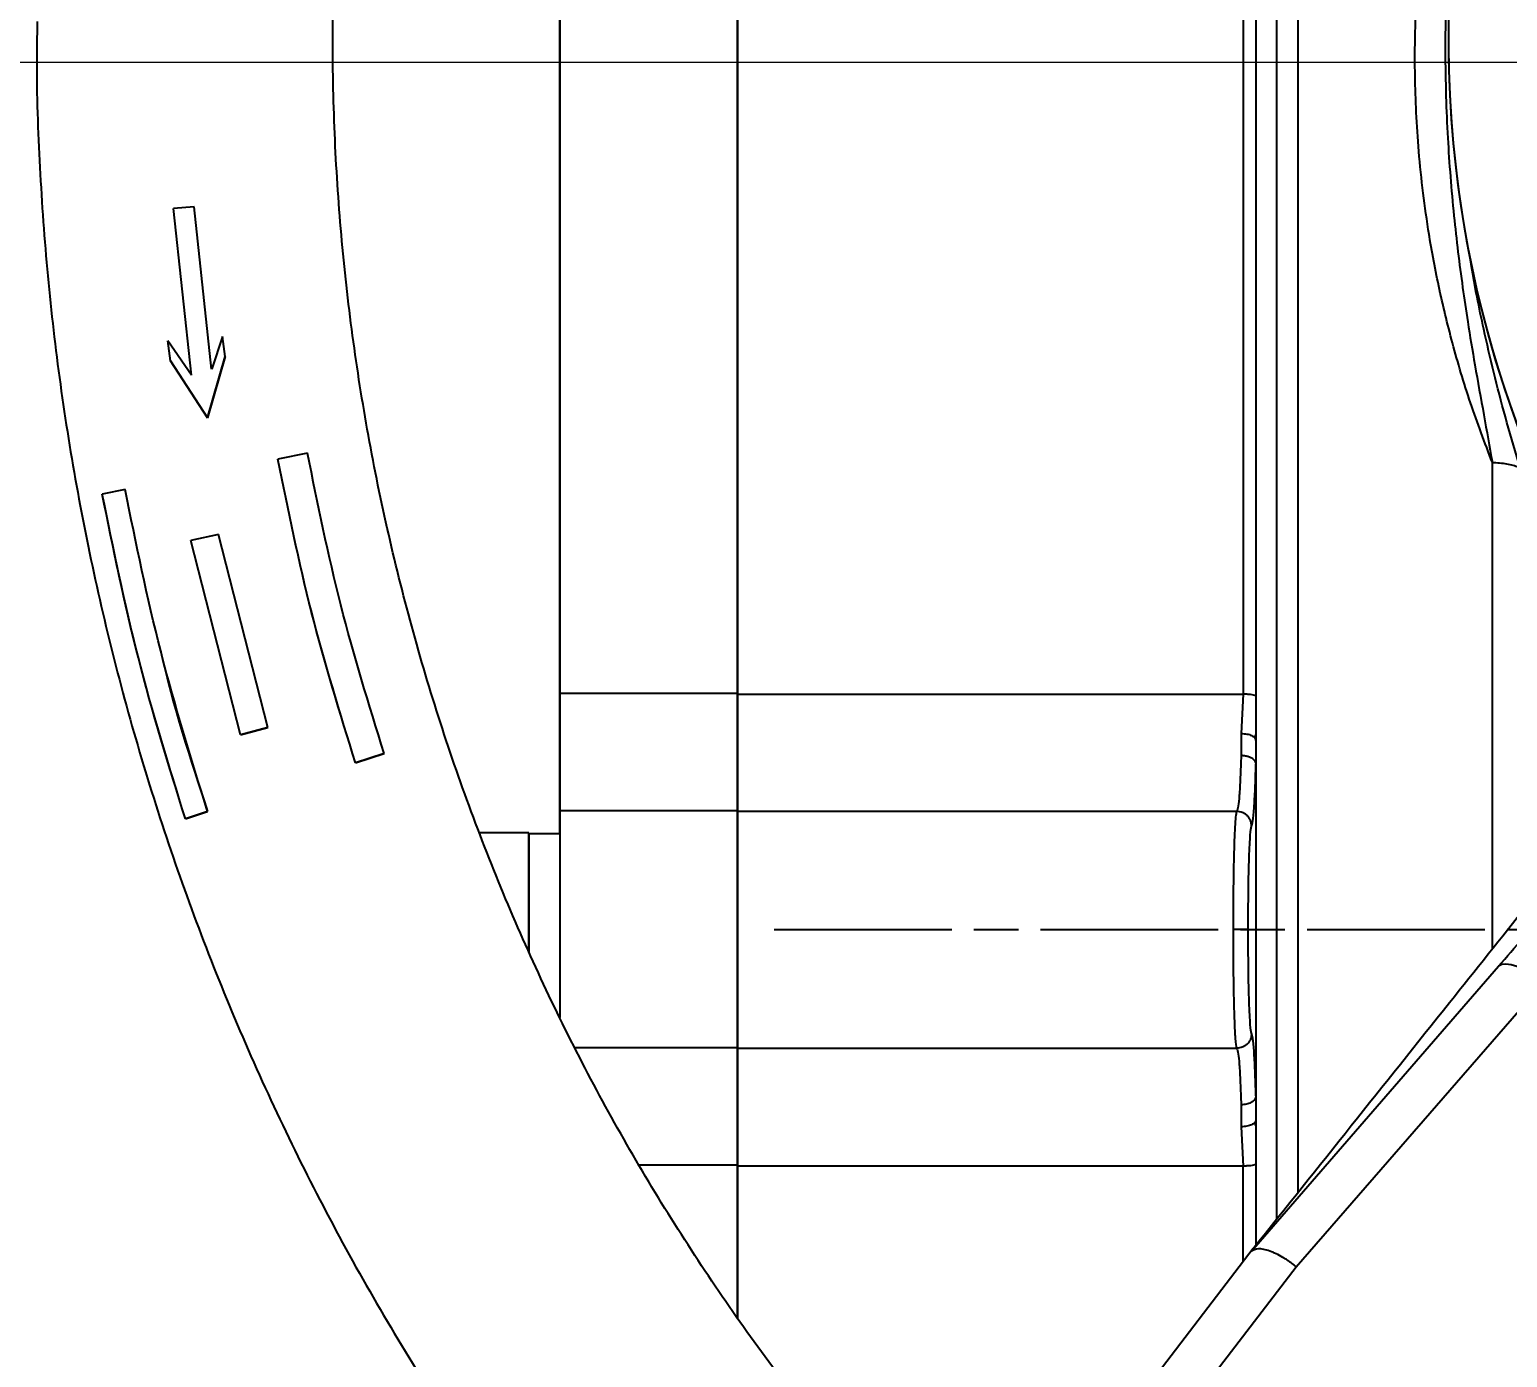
# Model space of a CAD drawing. Header units: millimetres. Extents: x 1953 to 4389, y 564 to 2287.
# Drawn here: x 2767.9 to 2867.7, y 911.8 to 1001.5 of the extents above; entities that cross this region are included whole.
import ezdxf

# ---------------------------------------------------------------- set-up
doc = ezdxf.new("R2010")
doc.units = ezdxf.units.MM
doc.linetypes.add('AM_ISO08W050', pattern=[18, 12, -1.5, 3, -1.5])
doc.layers.add('AM_5', color=3, linetype='Continuous', lineweight=25)
doc.layers.add('AM_7', color=4, linetype='AM_ISO08W050', lineweight=25)
doc.styles.add('SLDTEXTSTYLE1', font='txt.shx', dxfattribs={"width": 0.7, "bigfont": 'gbcbig.shx'})
doc.dimstyles.new('SLDDIMSTYLE12$0', dxfattribs={"dimtxt": 12, "dimasz": 10, "dimexe": 0, "dimexo": 0.0625, "dimgap": 0.875, "dimtad": 1, "dimdec": 1, "dimlfac": 1.8, "dimrnd": 1e-09, "dimzin": 12, "dimdsep": 46, "dimtxsty": 'SLDTEXTSTYLE1', "dimcen": 0.09, "dimdle": 8.16, "dimclrd": 3, "dimclre": 3, "dimadec": 0, "dimazin": 3, "dimtfac": 1, "dimtdec": 1, "dimtofl": 0, "dimtmove": 0, "dimatfit": 3, "dimfxl": 0, "dimfrac": 2, "dimtolj": 1, "dimlwd": 5, "dimlwe": 5, "dimarcsym": 0})

# ---------------------------------------------------------------- blocks, each defined once
blk = doc.blocks.new('*D67')
at = {"layer": 'AM_5', "color": 3, "linetype": 'Continuous', "lineweight": 5, "transparency": 16777216}
for p, q in [((2653.252, 976.333), (2653.252, 1147.719)), ((2805.752, 1147.719), (2663.252, 1147.719))]:
    blk.add_line(p, q, dxfattribs=at)
at = {"layer": 'AM_5', "color": 3, "lineweight": 5, "transparency": 16777216}
blk.add_line((2815.752, 1031.509), (2815.752, 1147.719), dxfattribs=at)
at = {"layer": 'AM_5', "color": 3, "transparency": 16777216}
for points in [[(2663.252, 1149.386), (2663.252, 1146.053), (2653.252, 1147.719)], [(2805.752, 1149.386), (2805.752, 1146.053), (2815.752, 1147.719)]]:
    blk.add_solid(points, dxfattribs=at)
at = {"layer": 'Defpoints', "color": 0, "transparency": 16777216}
for p in [(2653.252, 1147.719), (2815.752, 1031.446), (2653.252, 976.27)]:
    blk.add_point(p, dxfattribs=at)
at = {"layer": 'AM_5', "color": 0, "transparency": 16777216, "insert": (2734.502, 1154.594), "char_height": 12, "attachment_point": 5, "style": 'SLDTEXTSTYLE1'}
blk.add_mtext('\\A1;165', dxfattribs=at)
blk = doc.blocks.new('*D77')
at = {"layer": 'AM_5', "color": 3, "lineweight": 5, "transparency": 16777216}
blk.add_line((2894.463, 999.26), (2744.123, 999.26), dxfattribs=at)
at = {"layer": 'AM_5', "color": 3, "linetype": 'Continuous', "lineweight": 5, "transparency": 16777216}
for p, q in [((2744.123, 989.26), (2744.123, 767.634)), ((2873.755, 757.634), (2744.123, 757.634))]:
    blk.add_line(p, q, dxfattribs=at)
at = {"layer": 'AM_5', "color": 3, "transparency": 16777216}
for points in [[(2742.457, 989.26), (2745.79, 989.26), (2744.123, 999.26)], [(2742.457, 767.634), (2745.79, 767.634), (2744.123, 757.634)]]:
    blk.add_solid(points, dxfattribs=at)
at = {"layer": 'Defpoints', "color": 0, "transparency": 16777216}
for p in [(2894.525, 999.26), (2744.123, 757.634), (2873.818, 757.634)]:
    blk.add_point(p, dxfattribs=at)
at = {"layer": 'AM_5', "color": 0, "transparency": 16777216, "insert": (2737.248, 831.547), "char_height": 12, "attachment_point": 5, "rotation": 90, "style": 'SLDTEXTSTYLE1'}
blk.add_mtext('\\A1;245', dxfattribs=at)

msp = doc.modelspace()

# ---------------------------------------------------------------- linework, layer by layer
at = {"color": 7, "linetype": 'Continuous', "lineweight": 25}
for p, q in [((2863.753, 1000.951), (2863.753, 1000.938)), ((2779.052, 989.492), (2777.66, 989.392)), ((2777.66, 989.392), (2777.66, 989.389)), ((2778.861, 978.135), (2777.66, 989.392)), ((2778.861, 978.132), (2777.66, 989.389)), ((2780.212, 978.549), (2779.052, 989.492)), ((2777.448, 979.102), (2777.27, 980.462)), ((2778.861, 978.135), (2777.27, 980.462)), ((2777.27, 980.462), (2777.27, 980.459)), ((2777.448, 979.099), (2777.27, 980.459)), ((2780.962, 980.736), (2780.236, 978.556)), ((2781.138, 979.404), (2780.962, 980.736)), ((2777.448, 979.102), (2779.951, 975.26)), ((2777.448, 979.099), (2777.448, 979.102)), ((2779.951, 975.257), (2777.448, 979.099)), ((2779.951, 975.26), (2781.138, 979.404)), ((2781.138, 979.4), (2779.951, 975.257)), ((2781.138, 979.404), (2781.138, 979.4)), ((2780.236, 978.556), (2780.212, 978.549)), ((2779.951, 975.26), (2779.951, 975.257)), ((2786.705, 972.861), (2784.709, 972.467)), ((2784.709, 972.467), (2784.709, 972.462)), ((2774.391, 970.417), (2772.844, 970.106)), ((2772.844, 970.106), (2772.844, 970.104)), ((2780.685, 967.382), (2778.823, 966.969)), ((2784.023, 954.34), (2780.685, 967.382)), ((2782.178, 953.853), (2778.823, 966.969)), ((2778.823, 966.969), (2778.823, 966.966)), ((2782.178, 953.85), (2778.823, 966.966)), ((2803.753, 956.659), (2815.753, 956.659)), ((2815.753, 956.589), (2849.887, 956.589)), ((2849.887, 956.589), (2849.753, 953.937)), ((2850.753, 956.485), (2850.753, 953.464)), ((2782.178, 953.853), (2784.023, 954.34)), ((2784.023, 954.337), (2782.178, 953.85)), ((2784.023, 954.34), (2784.023, 954.337)), ((2782.178, 953.85), (2782.178, 953.853)), ((2850.676, 953.645), (2850.753, 953.464)), ((2850.684, 953.637), (2850.753, 953.839)), ((2850.753, 953.464), (2850.753, 953.836)), ((2850.753, 953.464), (2850.753, 951.858)), ((2789.949, 951.956), (2791.882, 952.59)), ((2791.882, 952.584), (2789.949, 951.951)), ((2791.882, 952.59), (2791.882, 952.584)), ((2789.949, 951.951), (2789.949, 951.956)), ((2850.753, 951.858), (2850.753, 940.658)), ((2778.46, 948.166), (2779.958, 948.663)), ((2779.958, 948.661), (2778.46, 948.164)), ((2778.46, 948.164), (2778.46, 948.166)), ((2779.958, 948.663), (2779.958, 948.661)), ((2815.753, 948.721), (2803.753, 948.721)), ((2849.464, 948.671), (2815.753, 948.671)), ((2801.653, 947.226), (2798.341, 947.226)), ((2803.753, 947.166), (2801.653, 947.166)), ((2850.753, 940.658), (2850.753, 929.458)), ((2850.446, 918.981), (2867.131, 938.218)), ((2853.466, 917.914), (2870.122, 937.076)), ((2804.74, 932.731), (2815.753, 932.731)), ((2815.753, 932.681), (2849.464, 932.681)), ((2850.753, 929.458), (2850.753, 927.848)), ((2849.753, 927.378), (2849.887, 924.723)), ((2850.753, 927.472), (2850.684, 927.676)), ((2850.753, 927.848), (2850.753, 924.824)), ((2815.753, 924.793), (2809.119, 924.793)), ((2849.887, 924.723), (2815.753, 924.723)), ((2850.753, 924.824), (2850.753, 919.341)), ((2850.56, 919.147), (2834.889, 898.677)), ((2832.712, 890.866), (2853.466, 917.914))]:
    msp.add_line(p, q, dxfattribs=at)
at = {"color": 7, "linetype": 'Continuous', "lineweight": 25, "flags": 128}
for points in [[(2803.752, 1016.57), (2803.752, 1015.312), (2803.752, 1013.708), (2803.752, 1011.766), (2803.752, 1009.496), (2803.752, 1006.907), (2803.752, 1004.012), (2803.752, 1000.825), (2803.752, 997.359), (2803.752, 993.631), (2803.752, 989.658), (2803.753, 985.459), (2803.753, 981.053), (2803.753, 976.46), (2803.753, 971.702), (2803.753, 966.801), (2803.753, 961.779), (2803.753, 956.659)], [(2815.753, 956.659), (2815.753, 961.779), (2815.753, 966.801), (2815.753, 971.702), (2815.753, 976.46), (2815.753, 981.053), (2815.753, 985.459), (2815.753, 989.658), (2815.752, 993.631), (2815.752, 997.359), (2815.752, 1000.825), (2815.752, 1004.012), (2815.752, 1006.907), (2815.752, 1009.496), (2815.752, 1011.766), (2815.752, 1013.708), (2815.752, 1015.312), (2815.752, 1016.57)], [(2849.886, 1016.372), (2849.886, 1015.124), (2849.886, 1013.531), (2849.886, 1011.6), (2849.886, 1009.34), (2849.886, 1006.761), (2849.886, 1003.875), (2849.886, 1000.697), (2849.886, 997.239), (2849.886, 993.52), (2849.886, 989.554), (2849.886, 985.362), (2849.887, 980.962), (2849.887, 976.375), (2849.887, 971.621), (2849.887, 966.724), (2849.887, 961.705), (2849.887, 956.589)], [(2850.752, 1015.882), (2850.752, 1014.643), (2850.752, 1013.06), (2850.752, 1011.141), (2850.752, 1008.895), (2850.752, 1006.333), (2850.752, 1003.467), (2850.752, 1000.308), (2850.752, 996.873), (2850.752, 993.177), (2850.753, 989.238), (2850.753, 985.072), (2850.753, 980.701), (2850.753, 976.143), (2850.753, 971.421), (2850.753, 966.555), (2850.753, 961.569), (2850.753, 956.485)], [(2803.753, 947.166), (2803.753, 950.688), (2803.753, 955.605), (2803.753, 960.447), (2803.753, 965.188), (2803.753, 969.805), (2803.752, 974.273), (2803.752, 978.571), (2803.752, 982.675), (2803.752, 986.566), (2803.752, 990.223), (2803.752, 993.628), (2803.752, 996.764), (2803.752, 999.614), (2803.752, 1002.163), (2803.752, 1004.4), (2803.752, 1006.312), (2803.752, 1007.89), (2803.752, 1009.126), (2803.752, 1010.013), (2803.752, 1010.548), (2803.752, 1010.726)], [(2853.581, 1003.26), (2853.581, 1000.307), (2853.581, 997.075), (2853.581, 993.578), (2853.581, 989.833), (2853.581, 985.858), (2853.581, 981.67), (2853.581, 977.289), (2853.581, 972.737), (2853.581, 968.034), (2853.581, 963.202), (2853.581, 958.263), (2853.581, 953.242), (2853.581, 948.161), (2853.581, 943.044), (2853.581, 937.916), (2853.581, 932.799), (2853.581, 927.718), (2853.581, 922.893)], [(2852.167, 921.148), (2852.167, 925.403), (2852.167, 930.487), (2852.167, 935.618), (2852.167, 940.772), (2852.167, 945.925), (2852.167, 951.052), (2852.167, 956.13), (2852.167, 961.135), (2852.167, 966.044), (2852.167, 970.834), (2852.167, 975.483), (2852.167, 979.97), (2852.167, 984.272), (2852.167, 988.371), (2852.167, 992.247), (2852.167, 995.883), (2852.167, 999.26), (2852.167, 1002.364)], [(2866.717, 939.401), (2866.717, 942.406), (2866.717, 947.539), (2866.717, 952.639), (2866.717, 957.682), (2866.717, 962.644), (2866.717, 967.502), (2866.717, 972.233)], [(2803.753, 956.659), (2803.753, 955.069), (2803.753, 953.58), (2803.753, 952.232), (2803.753, 951.062), (2803.753, 950.104), (2803.753, 949.382), (2803.753, 948.916), (2803.753, 948.721)], [(2815.753, 956.659), (2815.753, 955.069), (2815.753, 953.58), (2815.753, 952.232), (2815.753, 951.062), (2815.753, 950.104), (2815.753, 949.382), (2815.753, 948.916), (2815.753, 948.721)], [(2849.753, 953.937), (2849.753, 953.744), (2849.753, 953.554), (2849.753, 953.367), (2849.753, 953.182), (2849.753, 952.999), (2849.753, 952.82), (2849.753, 952.643), (2849.753, 952.469)], [(2803.753, 948.721), (2803.753, 948.468), (2803.753, 947.844), (2803.753, 946.879), (2803.753, 945.619), (2803.753, 944.125), (2803.753, 942.467), (2803.753, 940.726), (2803.753, 938.985), (2803.753, 937.327), (2803.753, 935.832), (2803.753, 934.751)], [(2815.753, 932.731), (2815.753, 932.983), (2815.753, 933.607), (2815.753, 934.572), (2815.753, 935.832), (2815.753, 937.327), (2815.753, 938.985), (2815.753, 940.726), (2815.753, 942.467), (2815.753, 944.125), (2815.753, 945.619), (2815.753, 946.879), (2815.753, 947.844), (2815.753, 948.468), (2815.753, 948.721)], [(2801.653, 947.226), (2801.653, 947.182), (2801.653, 946.834), (2801.653, 946.157), (2801.653, 945.186), (2801.653, 943.976), (2801.653, 942.59), (2801.653, 941.104), (2801.653, 939.597), (2801.653, 939.153)], [(2801.653, 939.17), (2801.653, 940.117), (2801.653, 941.622), (2801.653, 943.079), (2801.653, 944.407), (2801.653, 945.533), (2801.653, 946.397), (2801.653, 946.951), (2801.653, 947.164), (2801.653, 947.166)], [(2870.122, 937.076), (2869.693, 937.432), (2869.247, 937.745), (2868.802, 938.003), (2868.374, 938.196), (2867.979, 938.317), (2867.632, 938.361), (2867.346, 938.328), (2867.131, 938.218)], [(2815.753, 932.32), (2815.753, 932.07), (2815.753, 931.348), (2815.753, 930.389), (2815.753, 929.22), (2815.753, 927.872), (2815.753, 926.382), (2815.753, 924.793)], [(2849.753, 928.85), (2849.753, 928.676), (2849.753, 928.498), (2849.753, 928.318), (2849.753, 928.135), (2849.753, 927.95), (2849.753, 927.762), (2849.753, 927.571), (2849.753, 927.378)], [(2815.753, 914.4), (2815.753, 914.651), (2815.753, 919.673), (2815.753, 924.793)], [(2849.887, 918.259), (2849.887, 919.6), (2849.887, 924.723)]]:
    msp.add_lwpolyline(points, dxfattribs=at)
at = {"color": 7, "linetype": 'Continuous', "lineweight": 25}
for centre, radius, start, end in [((2938.753, 1000.76), 75, 130.5515, 212.46111), ((2938.753, 1000.747), 75, 179.85416, 214.67082), ((2849.466, 814.062), 126.631, 89.65559, 90.10778)]:
    msp.add_arc(centre, radius, start, end, dxfattribs=at)
for points, knots in [([(2938.32, 830.528), (2940.88, 830.553), (2944.46, 830.588), (2949.73, 830.867), (2954.194, 831.202), (2959.51, 831.768), (2965.079, 832.541), (2970.892, 833.551), (2976.864, 834.807), (2982.94, 836.318), (2989.078, 838.088), (2995.243, 840.123), (3001.406, 842.422), (3007.543, 844.987), (3013.631, 847.818), (3019.651, 850.911), (3025.584, 854.266), (3031.413, 857.878), (3037.123, 861.744), (3042.698, 865.858), (3048.125, 870.215), (3053.391, 874.809), (3058.482, 879.634), (3063.387, 884.682), (3068.094, 889.944), (3072.592, 895.414), (3076.87, 901.083), (3080.919, 906.94), (3084.729, 912.977), (3088.29, 919.182), (3091.595, 925.547), (3094.636, 932.06), (3097.405, 938.709), (3099.896, 945.483), (3102.101, 952.371), (3104.016, 959.36), (3105.634, 966.437), (3106.952, 973.591), (3107.965, 980.808), (3108.67, 988.075), (3109.062, 995.379), (3109.141, 1002.707), (3108.904, 1010.045), (3108.35, 1017.38), (3107.478, 1024.698), (3106.288, 1031.985), (3104.78, 1039.227), (3102.954, 1046.412), (3100.814, 1053.525), (3098.36, 1060.552), (3095.595, 1067.481), (3092.523, 1074.297), (3089.146, 1080.988), (3085.468, 1087.54), (3081.494, 1093.94), (3077.229, 1100.175), (3072.678, 1106.233), (3067.846, 1112.101), (3062.739, 1117.768), (3057.362, 1123.22), (3051.916, 1128.268), (3046.442, 1132.92), (3040.984, 1137.19), (3035.359, 1141.232), (3029.578, 1145.04), (3023.65, 1148.609), (3017.588, 1151.931), (3011.402, 1155.001), (3005.105, 1157.814), (2998.712, 1160.366), (2992.237, 1162.652), (2985.699, 1164.669), (2979.124, 1166.411), (2972.551, 1167.876), (2966.057, 1169.057), (2959.768, 1169.955), (2954.244, 1170.538), (2949.361, 1170.906), (2944.537, 1171.145), (2938.563, 1171.262), (2933.046, 1171.152), (2927.777, 1170.88), (2923.312, 1170.543), (2917.996, 1169.978), (2912.427, 1169.204), (2906.614, 1168.194), (2900.643, 1166.938), (2894.567, 1165.428), (2888.429, 1163.657), (2882.263, 1161.623), (2876.1, 1159.323), (2869.963, 1156.758), (2863.875, 1153.928), (2857.855, 1150.834), (2851.923, 1147.479), (2846.093, 1143.867), (2840.384, 1140.002), (2834.808, 1135.888), (2829.381, 1131.53), (2824.115, 1126.936), (2819.024, 1122.112), (2814.119, 1117.064), (2809.412, 1111.801), (2804.914, 1106.331), (2800.636, 1100.663), (2796.587, 1094.806), (2792.778, 1088.769), (2789.216, 1082.563), (2785.911, 1076.198), (2782.869, 1069.686), (2780.107, 1063.035), (2777.77, 1056.753), (2776.491, 1052.648), (2775.928, 1050.839)], [0, 0, 0, 0, 0.010207, 0.014274, 0.021037, 0.028056, 0.035587, 0.043451, 0.051578, 0.059911, 0.06841, 0.077044, 0.085791, 0.094634, 0.103558, 0.112554, 0.121612, 0.130726, 0.13989, 0.149098, 0.158347, 0.167633, 0.176954, 0.186306, 0.195688, 0.205098, 0.214535, 0.223996, 0.233481, 0.242989, 0.252518, 0.262068, 0.271639, 0.281229, 0.290838, 0.300466, 0.310113, 0.319778, 0.329461, 0.339162, 0.348881, 0.358618, 0.368373, 0.378146, 0.387938, 0.397748, 0.407578, 0.417427, 0.427296, 0.437185, 0.447097, 0.457031, 0.466988, 0.47697, 0.486979, 0.497016, 0.507082, 0.517181, 0.527315, 0.537488, 0.547704, 0.556915, 0.566123, 0.575327, 0.584526, 0.593719, 0.602905, 0.612082, 0.621247, 0.630396, 0.639524, 0.64862, 0.657668, 0.666638, 0.675463, 0.683979, 0.691963, 0.697606, 0.703501, 0.71122, 0.721427, 0.725494, 0.732257, 0.739276, 0.746807, 0.754671, 0.762798, 0.771131, 0.77963, 0.788264, 0.797011, 0.805853, 0.814778, 0.823774, 0.832832, 0.841946, 0.85111, 0.860318, 0.869567, 0.878853, 0.888174, 0.897526, 0.906908, 0.916318, 0.925755, 0.935216, 0.944701, 0.954208, 0.963738, 0.973288, 0.982858, 0.992449, 1, 1, 1, 1]), ([(2830.168, 896.936), (2829.208, 897.936), (2826.718, 900.529), (2822.937, 904.942), (2818.805, 910.145), (2814.905, 915.55), (2811.235, 921.137), (2807.809, 926.898), (2804.634, 932.821), (2801.721, 938.896), (2799.076, 945.111), (2796.708, 951.453), (2794.623, 957.911), (2792.828, 964.47), (2791.329, 971.118), (2790.13, 977.842), (2789.236, 984.628), (2788.65, 991.462), (2788.377, 998.33), (2788.418, 1005.217), (2788.775, 1012.11), (2789.45, 1018.994), (2790.444, 1025.854), (2791.755, 1032.676), (2793.384, 1039.445), (2795.33, 1046.146), (2797.59, 1052.766), (2800.162, 1059.29), (2803.043, 1065.702), (2806.229, 1071.99), (2809.717, 1078.139), (2813.502, 1084.135), (2817.578, 1089.964), (2821.941, 1095.613), (2826.585, 1101.068), (2831.504, 1106.318), (2836.513, 1111.174), (2841.568, 1115.646), (2846.627, 1119.743), (2851.853, 1123.62), (2857.247, 1127.251), (2861.723, 1130.049), (2864.448, 1131.545), (2865.274, 1131.999)], [0, 0, 0, 0, 0.015178, 0.039329, 0.06356, 0.087866, 0.112243, 0.136687, 0.161195, 0.185765, 0.210395, 0.235082, 0.259825, 0.284624, 0.309477, 0.334382, 0.359341, 0.384352, 0.409415, 0.434531, 0.459699, 0.484921, 0.510196, 0.535528, 0.560915, 0.586361, 0.611867, 0.637436, 0.66307, 0.688773, 0.714548, 0.740401, 0.766336, 0.79236, 0.818482, 0.844709, 0.871054, 0.894803, 0.918543, 0.942272, 0.965987, 0.989686, 1, 1, 1, 1]), ([(2815.752, 997.764), (2815.752, 998.591), (2815.752, 1001.122), (2815.752, 1004.766), (2815.752, 1008.679), (2815.752, 1011.917), (2815.752, 1014.549), (2815.752, 1015.719), (2815.752, 1016.304)], [0, 0, 0, 0, 0.088563, 0.270851, 0.453138, 0.635425, 0.817713, 1, 1, 1, 1]), ([(2864.567, 1015.745), (2864.564, 1015.69), (2864.558, 1015.577), (2864.538, 1015.334), (2864.508, 1015.025), (2864.468, 1014.642), (2864.417, 1014.178), (2864.356, 1013.627), (2864.288, 1013.002), (2864.203, 1012.218), (2864.093, 1011.148), (2863.952, 1009.642), (2863.801, 1007.749), (2863.665, 1005.547), (2863.562, 1003.006), (2863.521, 1000.14), (2863.566, 997.14), (2863.688, 994.281), (2863.87, 991.579), (2864.103, 989.007), (2864.383, 986.505), (2864.695, 984.111), (2865.073, 981.57), (2865.552, 978.703), (2866.13, 975.532), (2866.526, 973.308), (2866.717, 972.233)], [0, 0, 0, 0, 0.025798, 0.052502, 0.080111, 0.108627, 0.138057, 0.168399, 0.199647, 0.228925, 0.270324, 0.323854, 0.381548, 0.437425, 0.495939, 0.559621, 0.618731, 0.669144, 0.713337, 0.756217, 0.794267, 0.830596, 0.865167, 0.907089, 0.95513, 1, 1, 1, 1]), ([(2866.717, 972.233), (2866.207, 973.579), (2865.176, 976.3), (2863.995, 980.289), (2863.05, 984.215), (2862.409, 987.704), (2861.979, 990.839), (2861.709, 993.583), (2861.549, 996.207), (2861.481, 998.72), (2861.493, 1001.029), (2861.572, 1003.216), (2861.695, 1005.221), (2861.856, 1007.054), (2862.042, 1008.765), (2862.239, 1010.305), (2862.436, 1011.663), (2862.611, 1012.788), (2862.76, 1013.716), (2862.879, 1014.461), (2862.925, 1014.797), (2862.948, 1014.96)], [0, 0, 0, 0, 0.061871, 0.125065, 0.186471, 0.250138, 0.298567, 0.349062, 0.398575, 0.447808, 0.500098, 0.546398, 0.597991, 0.64858, 0.694937, 0.750549, 0.802481, 0.851101, 0.901264, 0.9521, 1, 1, 1, 1]), ([(2815.753, 944.726), (2815.753, 946.513), (2815.753, 951.448), (2815.753, 959.388), (2815.753, 968.357), (2815.753, 976.845), (2815.752, 984.712), (2815.752, 991.822), (2815.752, 998.055), (2815.752, 1003.3), (2815.752, 1007.478), (2815.752, 1010.485), (2815.752, 1012.376), (2815.752, 1012.601), (2815.752, 1012.712)], [0, 0, 0, 0, 0.049119, 0.135691, 0.222263, 0.308836, 0.395408, 0.48198, 0.568552, 0.655124, 0.741696, 0.828268, 0.91484, 1, 1, 1, 1]), ([(2768.45, 1002.02), (2768.434, 1001.028), (2768.378, 997.589), (2768.614, 991.7), (2769.153, 984.366), (2770.029, 977.048), (2771.218, 969.761), (2772.727, 962.518), (2774.552, 955.334), (2776.692, 948.221), (2779.146, 941.193), (2781.911, 934.265), (2784.984, 927.448), (2788.361, 920.758), (2792.038, 914.206), (2796.012, 907.806), (2800.277, 901.57), (2804.828, 895.512), (2809.66, 889.644), (2814.767, 883.978), (2820.144, 878.525), (2825.591, 873.478), (2831.064, 868.825), (2836.522, 864.556), (2842.147, 860.513), (2847.929, 856.705), (2853.856, 853.137), (2859.918, 849.815), (2866.104, 846.745), (2872.401, 843.931), (2878.795, 841.379), (2885.27, 839.093), (2891.807, 837.077), (2898.382, 835.334), (2904.955, 833.87), (2911.449, 832.688), (2917.738, 831.791), (2923.262, 831.207), (2928.145, 830.841), (2932.969, 830.594), (2936.384, 830.552), (2938.32, 830.528)], [0, 0, 0, 0, 0.011098, 0.038456, 0.065866, 0.093327, 0.120841, 0.148408, 0.176031, 0.203709, 0.231446, 0.259243, 0.287104, 0.31503, 0.343027, 0.371097, 0.399245, 0.427478, 0.455801, 0.484223, 0.512754, 0.541404, 0.567237, 0.593062, 0.618875, 0.644675, 0.670459, 0.696222, 0.721959, 0.747663, 0.773323, 0.798921, 0.824432, 0.849809, 0.874965, 0.899718, 0.9236, 0.945993, 0.961817, 0.978352, 1, 1, 1, 1]), ([(2868.483, 972.253), (2868.179, 973.281), (2867.565, 975.354), (2866.796, 978.332), (2866.015, 981.737), (2865.481, 984.345), (2865.255, 985.887), (2865.225, 986.089)], [0, 0, 0, 0, 0.208608, 0.420493, 0.632988, 0.951843, 1, 1, 1, 1]), ([(2789.949, 951.956), (2788.905, 955.322), (2786.811, 962.07), (2785.411, 968.996), (2784.709, 972.467)], [0, 0, 0, 0, 0.498856, 1, 1, 1, 1]), ([(2789.949, 951.951), (2788.903, 955.325), (2786.809, 962.073), (2785.409, 968.999), (2784.709, 972.462)], [0, 0, 0, 0, 0.5, 1, 1, 1, 1]), ([(2791.882, 952.59), (2790.85, 955.917), (2788.781, 962.586), (2787.398, 969.43), (2786.705, 972.861)], [0, 0, 0, 0, 0.498853, 1, 1, 1, 1]), ([(2778.46, 948.166), (2777.331, 951.804), (2775.092, 959.023), (2773.589, 966.431), (2772.844, 970.106)], [0, 0, 0, 0, 0.50392, 1, 1, 1, 1]), ([(2778.46, 948.164), (2777.34, 951.773), (2775.099, 958.992), (2773.596, 966.4), (2772.844, 970.104)], [0, 0, 0, 0, 0.5, 1, 1, 1, 1]), ([(2779.958, 948.663), (2778.84, 952.266), (2776.619, 959.424), (2775.13, 966.769), (2774.391, 970.417)], [0, 0, 0, 0, 0.503419, 1, 1, 1, 1]), ([(2776.798, 959.491), (2776.802, 959.475), (2777.611, 955.803), (2778.787, 952.224), (2779.958, 948.661)], [0, 0, 0, 0, 0.00426, 1, 1, 1, 1]), ([(2867.131, 938.218), (2868.247, 939.499), (2870.478, 942.062), (2874.02, 946.06), (2877.662, 950.127), (2880.144, 952.856), (2881.39, 954.225)], [0, 0, 0, 0, 0.249246, 0.498721, 0.74852, 1, 1, 1, 1]), ([(2849.753, 952.469), (2849.735, 951.951), (2849.698, 950.867), (2849.63, 949.745), (2849.551, 948.906), (2849.496, 948.756), (2849.464, 948.671)], [0, 0, 0, 0, 0.238827, 0.49985, 0.714781, 1, 1, 1, 1]), ([(2849.753, 952.469), (2849.851, 952.462), (2850.028, 952.45), (2850.264, 952.382), (2850.493, 952.274), (2850.659, 952.125), (2850.74, 951.968), (2850.749, 951.891), (2850.753, 951.858)], [0, 0, 0, 0, 0.189789, 0.341034, 0.492932, 0.740757, 0.889012, 1, 1, 1, 1]), ([(2850.463, 947.671), (2850.492, 947.753), (2850.55, 947.915), (2850.629, 948.839), (2850.699, 950.141), (2850.735, 951.286), (2850.753, 951.858)], [0, 0, 0, 0, 0.259369, 0.518405, 0.759426, 1, 1, 1, 1]), ([(2849.228, 940.692), (2849.231, 941.555), (2849.236, 943.313), (2849.278, 945.801), (2849.336, 947.456), (2849.402, 948.437), (2849.441, 948.586), (2849.464, 948.671)], [0, 0, 0, 0, 0.210633, 0.429406, 0.679371, 0.816692, 1, 1, 1, 1]), ([(2850.463, 947.671), (2850.45, 947.797), (2850.429, 947.99), (2850.305, 948.223), (2850.176, 948.383), (2850.016, 948.512), (2849.783, 948.637), (2849.59, 948.657), (2849.464, 948.671)], [0, 0, 0, 0, 0.239474, 0.368372, 0.5, 0.631628, 0.760526, 1, 1, 1, 1]), ([(2850.56, 919.147), (2854.976, 924.683), (2862.863, 934.568), (2870.797, 944.514), (2874.288, 948.891)], [0, 0, 0, 0, 0.56, 1, 1, 1, 1]), ([(2850.228, 940.69), (2850.231, 941.587), (2850.238, 943.379), (2850.292, 945.656), (2850.37, 947.281), (2850.432, 947.541), (2850.463, 947.671)], [0, 0, 0, 0, 0.249869, 0.499725, 0.749735, 1, 1, 1, 1]), ([(2849.464, 932.681), (2849.434, 932.827), (2849.381, 933.083), (2849.317, 934.393), (2849.276, 935.815), (2849.249, 937.363), (2849.232, 939.01), (2849.229, 940.138), (2849.228, 940.692)], [0, 0, 0, 0, 0.2452809, 0.4288993, 0.5790518, 0.7242842, 0.8645993, 1, 1, 1, 1]), ([(2850.463, 933.68), (2850.432, 933.814), (2850.37, 934.081), (2850.292, 935.713), (2850.238, 937.997), (2850.231, 939.792), (2850.228, 940.69)], [0, 0, 0, 0, 0.249886, 0.499749, 0.749752, 1, 1, 1, 1]), ([(2815.753, 914.459), (2815.753, 916.937), (2815.753, 922.377), (2815.753, 929.901), (2815.753, 934.887), (2815.753, 936.726)], [0, 0, 0, 0, 0.345584, 0.7587115, 1, 1, 1, 1]), ([(2850.463, 933.68), (2850.45, 933.554), (2850.429, 933.361), (2850.305, 933.129), (2850.176, 932.968), (2850.016, 932.839), (2849.783, 932.715), (2849.59, 932.694), (2849.464, 932.68)], [0, 0, 0, 0, 0.239471, 0.36837, 0.500002, 0.631632, 0.760531, 1, 1, 1, 1]), ([(2850.753, 929.458), (2850.734, 930.05), (2850.697, 931.242), (2850.626, 932.548), (2850.547, 933.441), (2850.491, 933.601), (2850.463, 933.68)], [0, 0, 0, 0, 0.248522, 0.499991, 0.750956, 1, 1, 1, 1]), ([(2849.464, 932.681), (2849.496, 932.592), (2849.551, 932.436), (2849.63, 931.588), (2849.698, 930.458), (2849.735, 929.37), (2849.753, 928.85)], [0, 0, 0, 0, 0.285174, 0.500074, 0.761022, 1, 1, 1, 1]), ([(2850.753, 929.458), (2850.747, 929.416), (2850.738, 929.336), (2850.673, 929.227), (2850.589, 929.134), (2850.509, 929.071), (2850.463, 929.041), (2850.433, 929.024), (2850.338, 928.973), (2850.118, 928.89), (2849.88, 928.864), (2849.753, 928.85)], [0, 0, 0, 0, 0.1327493, 0.2587097, 0.3834628, 0.4618754, 0.5080269, 0.5115396, 0.5426983, 0.7552829, 1, 1, 1, 1]), ([(2815.753, 924.723), (2815.753, 922.288), (2815.753, 918.801), (2815.753, 915.466), (2815.753, 914.459)], [0, 0, 0, 0, 0.698015, 1, 1, 1, 1]), ([(2850.446, 918.981), (2850.441, 918.977), (2850.429, 918.968), (2850.435, 918.984), (2850.476, 919.04), (2850.528, 919.106), (2850.56, 919.147)], [0, 0, 0, 0, 0.114793, 0.26425, 0.542654, 1, 1, 1, 1]), ([(2853.466, 917.914), (2853.437, 917.938), (2853.351, 918.01), (2853.06, 918.24), (2852.485, 918.634), (2851.809, 918.96), (2851.27, 919.108), (2850.801, 919.158), (2850.585, 919.051), (2850.446, 918.981)], [0, 0, 0, 0, 0.026071, 0.075336, 0.251028, 0.500322, 0.632163, 0.760999, 1, 1, 1, 1])]:
    msp.add_open_spline(points, degree=3, knots=knots, dxfattribs=at)
for points in [[(2815.752, 1016.372), (2815.752, 1015.797), (2815.752, 1014.648), (2815.752, 1012.047), (2815.752, 1008.832), (2815.752, 1004.97), (2815.752, 1000.512), (2815.752, 995.496), (2815.753, 989.97), (2815.753, 983.985), (2815.753, 977.596), (2815.753, 970.86), (2815.753, 963.853), (2815.753, 959.01), (2815.753, 956.589)], [(2866.717, 972.233), (2866.881, 972.229), (2867.208, 972.222), (2867.679, 972.158), (2868.118, 972.062), (2868.362, 971.97), (2868.485, 971.923)], [(2815.753, 956.589), (2815.753, 955.527), (2815.753, 953.403), (2815.753, 950.873), (2815.753, 949.101), (2815.753, 948.814), (2815.753, 948.671)], [(2850.753, 956.485), (2850.703, 956.5), (2850.604, 956.53), (2850.392, 956.563), (2850.149, 956.584), (2849.974, 956.587), (2849.887, 956.589)], [(2849.753, 953.937), (2849.883, 953.93), (2850.144, 953.915), (2850.485, 953.807), (2850.612, 953.699), (2850.676, 953.645)], [(2815.753, 948.671), (2815.753, 948.522), (2815.753, 948.225), (2815.753, 946.369), (2815.753, 943.766), (2815.753, 941.717), (2815.753, 940.692)], [(2815.753, 940.692), (2815.753, 939.667), (2815.753, 937.617), (2815.753, 935.007), (2815.753, 933.139), (2815.753, 932.834), (2815.753, 932.681)], [(2815.753, 932.681), (2815.753, 932.533), (2815.753, 932.237), (2815.753, 930.452), (2815.753, 927.912), (2815.753, 925.786), (2815.753, 924.723)], [(2850.753, 927.848), (2850.738, 927.786), (2850.707, 927.663), (2850.476, 927.508), (2850.146, 927.4), (2849.884, 927.386), (2849.753, 927.378)], [(2850.753, 924.824), (2850.703, 924.81), (2850.604, 924.78), (2850.392, 924.748), (2850.149, 924.727), (2849.974, 924.724), (2849.887, 924.723)]]:
    msp.add_open_spline(points, degree=3, dxfattribs=at)
at = {"layer": 'AM_7'}
msp.add_line((2818.207, 940.692), (2948.123, 940.692), dxfattribs=at)

# ---------------------------------------------------------------- dimensions: what is measured, and where the dimension line sits
at = {"layer": 'AM_5'}
for base, p1, p2, angle, text, picture, middle in [((2653.252, 1147.719), (2815.752, 1031.446), (2653.252, 976.27), 360, '165', '*D67', (2734.502, 1147.719)), ((2744.123, 757.634), (2894.525, 999.26), (2873.818, 757.634), 90, '245', '*D77', (2744.123, 831.547))]:
    dim = msp.add_linear_dim(base=base, p1=p1, p2=p2, angle=angle, text=text, dimstyle='SLDDIMSTYLE12$0', override={"dimlfac": 1}, dxfattribs=at)
    dim.commit()
    dim.dimension.update_dxf_attribs({"geometry": picture, "text_midpoint": middle, "dimtype": 160})

doc.saveas('drawing.dxf')
